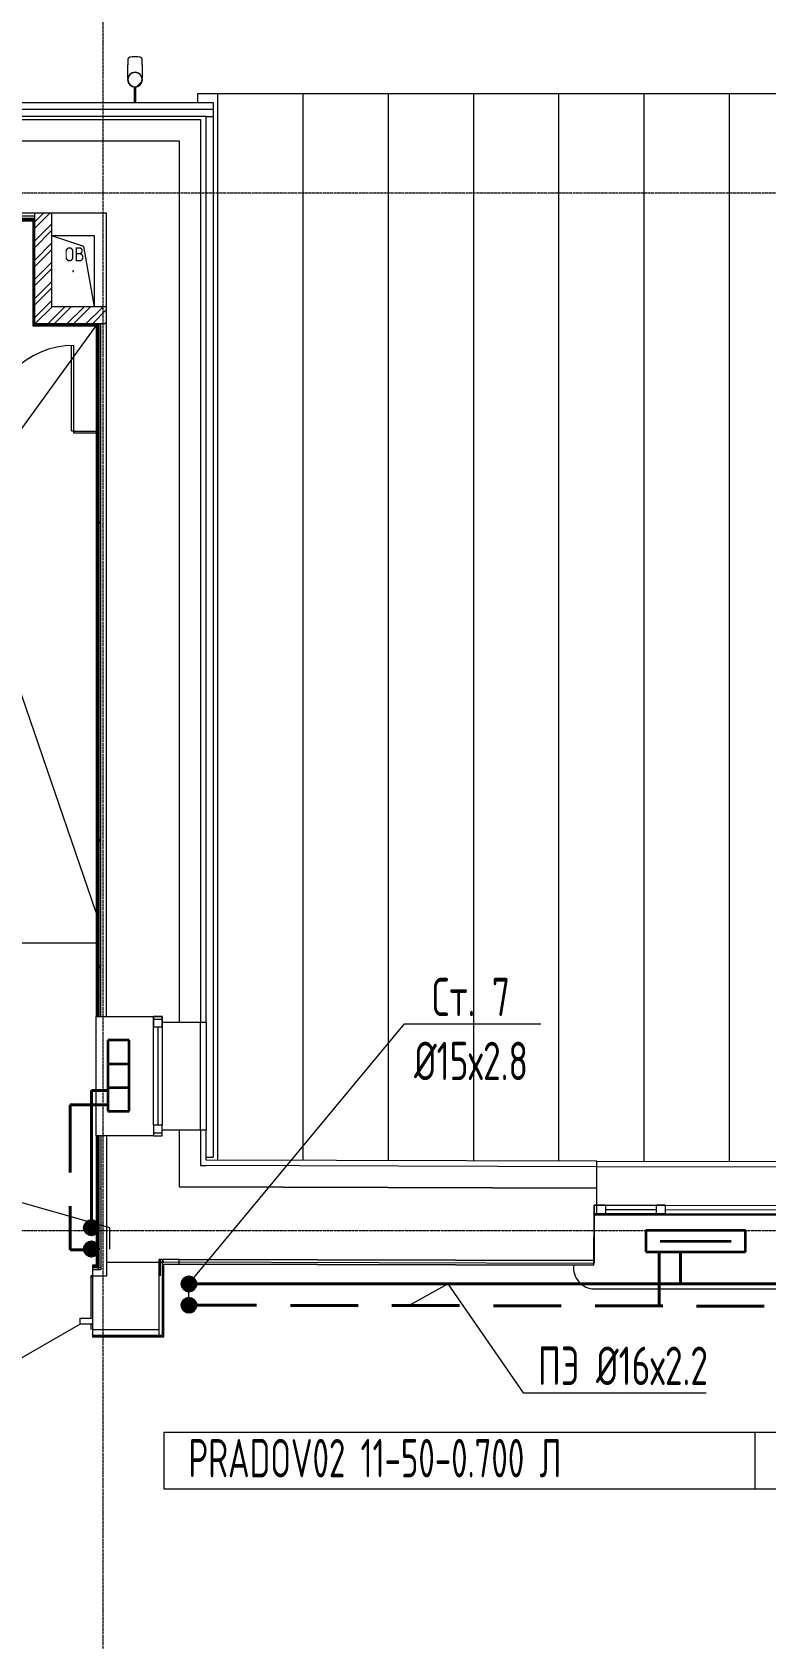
# Model space of a CAD drawing. Header units: millimetres. Extents: x -3929 to 624051, y 52832 to 514950.
# Drawn here: x 183467 to 188631, y 248942 to 260245 of the extents above; entities that cross this region are included whole.
import ezdxf
from ezdxf import colors
from ezdxf.entities.mleader import LeaderData, LeaderLine
from ezdxf.math import Vec2, Vec3

# ---------------------------------------------------------------- set-up
doc = ezdxf.new("R2010")
doc.units = ezdxf.units.MM
for name, pattern in [('ADSK_Линия сетки', [25, 20, -2.5, 0, -2.5]), ('ADSK_Штриховая_ш2 п1', [3, 2, -1]), ('Hidden', [7.14375, 4.7625, -2.38125])]:
    doc.linetypes.add(name, pattern=pattern)
for name, color, linetype, lineweight in [('_ Окна', 7, 'Continuous', 9), ('Аннотация', 7, 'Continuous', 18), ('Двери', 7, 'Continuous', 9), ('Двери открывание', 7, 'Continuous', 9), ('Крыша', 7, 'Continuous', 9), ('Крыша штриховка', 7, 'Continuous', 9), ('Обобщенные модели', 7, 'Continuous', 18), ('ОВ-О-Оборудование', 32, 'Continuous', 35), ('ОВ-ТЕКСТ', 7, 'Continuous', 25), ('Окна', 7, 'Continuous', 9), ('Оси', 253, 'Continuous', 9), ('Перекрытие', 7, 'Continuous', 18), ('Стены внутренние', 7, 'Continuous', 18), ('Стены наружные', 7, 'Continuous', 18), ('Стены несущие', 7, 'Continuous', 30), ('Стены отделка', 7, 'Continuous', 30), ('Стены штриховка', 7, 'Continuous', 9)]:
    doc.layers.add(name, color=color, linetype=linetype, lineweight=lineweight)
for name, color, linetype in [('ПРИБОРЫ', 3, 'Continuous'), ('статистика приборов', 252, 'Continuous'), ('стояки', 7, 'Continuous')]:
    doc.layers.add(name, color=color, linetype=linetype)
doc.layers.add('т11.1', color=1, linetype='Continuous', true_color=0xff0000)
doc.layers.add('т21.1', color=5, linetype='Continuous', true_color=0x0000ff)
doc.styles.add('GOST Common_5', font='GOST_Common.ttf', dxfattribs={"width": 0.9, "height": 200})
doc.styles.add('СТИЛЬ', font='simplex.shx', dxfattribs={"width": 0.65})

# ---------------------------------------------------------------- blocks, each defined once
blk = doc.blocks.new('*U2933')
at = {"layer": 'ОВ-О-Оборудование', "color": 32, "ltscale": 0.1, "true_color": 0xcd6928}
for p, q in [((250, 75), (-250, 75)), ((-250, 75), (-250, -75)), ((-83, 75), (-83, -75)), ((83, 75), (83, -75)), ((250, -75), (250, 75)), ((-250, -75), (250, -75))]:
    blk.add_line(p, q, dxfattribs=at)
blk = doc.blocks.new('*U2936')
at = {"layer": 'ОВ-О-Оборудование', "color": 32, "ltscale": 0.1, "true_color": 0xcd6928}
for p, q in [((350, 75), (-350, 75)), ((-350, 75), (-350, -75)), ((-250, 0), (250, 0)), ((350, -75), (350, 75)), ((-350, -75), (350, -75))]:
    blk.add_line(p, q, dxfattribs=at)
blk = doc.blocks.new('2 этаж')
at = {"color": 253, "linetype": 'Continuous', "lineweight": 0}
for p, q in [((374225, -151305), (374286, -151245)), ((374225, -151350), (374331, -151245)), ((374225, -151440), (374345, -151320)), ((374225, -151485), (374345, -151365)), ((374225, -151574), (374345, -151454)), ((374225, -151619), (374345, -151499)), ((374225, -151709), (374345, -151589)), ((374225, -151754), (374345, -151634)), ((374225, -151844), (374345, -151724)), ((374225, -151889), (374345, -151769)), ((374225, -151979), (374345, -151859)), ((374226, -152023), (374346, -151903)), ((374316, -152023), (374436, -151903)), ((374361, -152023), (374481, -151903)), ((374451, -152023), (374571, -151903)), ((374496, -152023), (374616, -151903)), ((374585, -152023), (374705, -151903)), ((374630, -152023), (374730, -151923)), ((374720, -152023), (374730, -152012))]:
    blk.add_line(p, q, dxfattribs=at)
at = {"layer": '_ Окна', "color": 253, "lineweight": 0}
for p, q in [((375060, -156971), (375060, -156895)), ((375060, -156895), (375120, -156895)), ((375060, -156915), (375120, -156915)), ((375120, -156971), (375060, -156971)), ((375090, -156971), (375090, -157659)), ((375120, -156895), (375120, -156971)), ((375120, -157659), (375060, -157659)), ((375060, -157659), (375060, -157735)), ((375120, -157735), (375120, -157659)), ((375060, -157715), (375120, -157715)), ((375060, -157735), (375120, -157735)), ((378160, -158283), (378160, -158223)), ((378160, -158223), (378240, -158223)), ((378180, -158283), (378180, -158223)), ((378240, -158223), (378240, -158283)), ((378600, -158284), (378600, -158224)), ((378600, -158224), (378660, -158224)), ((378660, -158224), (378660, -158284)), ((378240, -158283), (378160, -158283)), ((378240, -158253), (378600, -158254)), ((378660, -158284), (378600, -158284)), ((378660, -158254), (379480, -158256))]:
    blk.add_line(p, q, dxfattribs=at)
at = {"layer": 'Двери', "color": 253, "lineweight": 0}
for p, q in [((374484, -152775), (374484, -152175)), ((374500, -152775), (374500, -152175)), ((374484, -152775), (374500, -152775)), ((374543, -159019), (374630, -159019)), ((374543, -159059), (374543, -159019)), ((374630, -159019), (374630, -159059)), ((374543, -159059), (373802, -159487)), ((374630, -159059), (374543, -159059))]:
    blk.add_line(p, q, dxfattribs=at)
at = {"layer": 'Двери открывание', "color": 253, "lineweight": 0}
blk.add_arc((374500, -152775), 600, 90, 180, dxfattribs=at)
at = {"layer": 'Крыша', "color": 253, "lineweight": 0}
for p, q in [((375370, -150406), (375370, -150465)), ((382109, -150406), (375370, -150406))]:
    blk.add_line(p, q, dxfattribs=at)
at = {"layer": 'Крыша штриховка', "color": 253, "linetype": 'Continuous', "lineweight": 0}
for p, q in [((375511, -150406), (375511, -157906)), ((376111, -150406), (376111, -157907)), ((376711, -150406), (376711, -157909)), ((377311, -150406), (377311, -157911)), ((377911, -150406), (377911, -157912)), ((378511, -150406), (378511, -157914)), ((379111, -150406), (379111, -157915))]:
    blk.add_line(p, q, dxfattribs=at)
at = {"layer": 'Обобщенные модели', "color": 253, "lineweight": 0}
for p, q in [((374880, -150159), (374880, -150201)), ((374880, -150203), (374880, -150201)), ((374880, -150209), (374880, -150203)), ((374880, -150215), (374880, -150209)), ((374880, -150220), (374880, -150215)), ((374980, -150201), (374980, -150159)), ((374980, -150201), (374980, -150207)), ((374980, -150207), (374980, -150212)), ((374980, -150212), (374980, -150218)), ((374880, -150225), (374880, -150220)), ((374880, -150231), (374880, -150225)), ((374880, -150236), (374880, -150231)), ((374880, -150241), (374880, -150236)), ((374880, -150246), (374880, -150241)), ((374880, -150250), (374880, -150246)), ((374880, -150255), (374880, -150250)), ((374880, -150259), (374880, -150255)), ((374880, -150263), (374880, -150259)), ((374880, -150268), (374880, -150263)), ((374880, -150271), (374880, -150268)), ((374880, -150275), (374880, -150271)), ((374880, -150279), (374880, -150275)), ((374880, -150282), (374880, -150279)), ((374880, -150285), (374880, -150282)), ((374880, -150288), (374880, -150285)), ((374880, -150290), (374880, -150288)), ((374880, -150292), (374880, -150290)), ((374980, -150218), (374980, -150223)), ((374980, -150223), (374980, -150229)), ((374980, -150229), (374980, -150234)), ((374980, -150234), (374980, -150239)), ((374980, -150239), (374980, -150244)), ((374980, -150244), (374980, -150248)), ((374980, -150248), (374980, -150253)), ((374980, -150253), (374980, -150257)), ((374980, -150257), (374980, -150262)), ((374980, -150262), (374980, -150266)), ((374980, -150266), (374980, -150270)), ((374980, -150270), (374980, -150274)), ((374980, -150274), (374980, -150277)), ((374980, -150277), (374980, -150280)), ((374980, -150280), (374980, -150284)), ((374980, -150284), (374980, -150287)), ((374980, -150287), (374980, -150289)), ((374980, -150289), (374980, -150292)), ((374925, -150356), (374925, -150465)), ((374935, -150465), (374935, -150356)), ((374645, -151403), (374345, -151403)), ((374570, -151478), (374345, -151403)), ((374645, -151403), (374345, -151403)), ((374645, -151903), (374645, -151403)), ((374645, -151903), (374645, -151403)), ((374645, -151903), (374570, -151478)), ((374500, -152779), (374657, -152779)), ((374500, -152791), (374500, -152779)), ((374657, -152791), (374500, -152791)), ((374657, -152779), (374657, -152791))]:
    blk.add_line(p, q, dxfattribs=at)
at = {"layer": 'Обобщенные модели', "color": 253, "linetype": 'Continuous', "lineweight": 0}
blk.add_line((374945, -150352), (374978, -150318), dxfattribs=at)
at = {"layer": 'Обобщенные модели', "color": 253, "lineweight": 0}
for centre, radius, start, end in [((374930, -150305), 52, 90, 270), ((374930, -150305), 50, 90, 270), ((374930, -150305), 52, 270, 90), ((374930, -150305), 50, 270, 90), ((374495, -151653), 2.5, 0, 180), ((374495, -151653), 2.5, 60, 180), ((374495, -151653), 2.5, 180, 0), ((374495, -151653), 2.5, 180, 285), ((374495, -151653), 2.5, 15, 30)]:
    blk.add_arc(centre, radius, start, end, dxfattribs=at)
for start_param, end_param in [(4.712389, 6.283185), (3.141593, 4.712389)]:
    blk.add_ellipse((374930, -150159), major_axis=(-50, 0), ratio=0.309017, start_param=start_param, end_param=end_param, dxfattribs=at)
at = {"layer": 'Окна', "color": 253, "lineweight": 0}
for p, q in [((375120, -156895), (375060, -156895)), ((375060, -156895), (375060, -156971)), ((375060, -157659), (375060, -156971)), ((375120, -156971), (375120, -156895)), ((375120, -156971), (375120, -157659)), ((375060, -157659), (375060, -157735)), ((375120, -157735), (375120, -157659)), ((375060, -157735), (375120, -157735)), ((378160, -158223), (378160, -158283)), ((378240, -158223), (378160, -158223)), ((378240, -158223), (378600, -158224)), ((378660, -158224), (378600, -158224)), ((378660, -158224), (379480, -158226)), ((378160, -158283), (378240, -158283)), ((378600, -158284), (378240, -158283)), ((378600, -158284), (378660, -158284)), ((379480, -158286), (378660, -158284))]:
    blk.add_line(p, q, dxfattribs=at)
at = {"layer": 'Оси', "color": 253, "linetype": 'ADSK_Линия сетки', "lineweight": 0}
for p, q in [((374705, -176377), (374705, -149490)), ((354441, -151102), (420560, -151102)), ((354441, -158402), (420560, -158402))]:
    blk.add_line(p, q, dxfattribs=at)
at = {"layer": 'Перекрытие', "color": 253, "lineweight": 0}
for p, q in [((373730, -153315), (374657, -152038)), ((374657, -156165), (373730, -153465)), ((373454, -156377), (374657, -156377)), ((378160, -158293), (378160, -158632)), ((379980, -158293), (378160, -158293)), ((374620, -158719), (374620, -159019)), ((374630, -158719), (374620, -158719)), ((374620, -158729), (374630, -158729)), ((378164, -158812), (379968, -158812)), ((374620, -159059), (374620, -159098)), ((374630, -159063), (374620, -159063))]:
    blk.add_line(p, q, dxfattribs=at)
blk.add_arc((378164, -158664), 148, 172.2667, 270, dxfattribs=at)
at = {"layer": 'Стены внутренние', "color": 253, "linetype": 'Continuous', "lineweight": 0}
for p, q in [((374690, -153433), (374681, -153416)), ((374690, -154094), (374685, -154103)), ((374681, -155449), (374675, -155439)), ((374690, -155668), (374678, -155647)), ((374690, -156532), (374675, -156558)), ((374677, -156758), (374675, -156762)), ((374690, -158107), (374689, -158104))]:
    blk.add_line(p, q, dxfattribs=at)
at = {"layer": 'Стены внутренние', "color": 253, "lineweight": 0}
blk.add_line((374657, -157735), (374657, -156895), dxfattribs=at)
at = {"layer": 'Стены наружные', "color": 253, "lineweight": 0}
for p, q in [((370334, -150465), (375480, -150465)), ((375480, -150515), (370334, -150515)), ((375480, -150465), (375480, -157885)), ((375430, -150565), (375480, -150565)), ((375390, -157695), (375390, -156935)), ((375430, -156935), (375430, -157695)), ((375430, -157885), (375480, -157885)), ((378181, -157913), (379956, -157917)), ((379956, -157957), (378181, -157953))]:
    blk.add_line(p, q, dxfattribs=at)
at = {"layer": 'Стены несущие', "color": 253, "lineweight": 0}
for p, q in [((374019, -150735), (375240, -150735)), ((375240, -150735), (375240, -156935)), ((374730, -151245), (374039, -151245)), ((374730, -156895), (374730, -151245)), ((374730, -156895), (375060, -156895)), ((375120, -156935), (375240, -156935)), ((375060, -157735), (374730, -157735)), ((374730, -157735), (374730, -158719)), ((375240, -157695), (375120, -157695)), ((375240, -157695), (375240, -158095)), ((378180, -158103), (375240, -158095)), ((375240, -158095), (378180, -158103)), ((378180, -158223), (378180, -158103)), ((378159, -158613), (378160, -158283)), ((374730, -158624), (375120, -158625)), ((375110, -158719), (375110, -158604)), ((375120, -158637), (375240, -158637)), ((375240, -158637), (375240, -158605)), ((375240, -158605), (378159, -158613)), ((378159, -158613), (375240, -158605)), ((374630, -158719), (374630, -159019)), ((375100, -159098), (375100, -158719)), ((374630, -159059), (374630, -159098)), ((374630, -159098), (375100, -159098))]:
    blk.add_line(p, q, dxfattribs=at)
at = {"layer": 'Стены отделка', "color": 253, "lineweight": 0}
for p, q in [((375430, -150565), (374019, -150565)), ((374019, -150585), (375390, -150585)), ((375390, -150585), (375390, -156935)), ((375430, -156935), (375430, -150565)), ((374039, -151298), (374225, -151298)), ((374210, -151298), (374210, -152038)), ((374225, -152023), (374225, -151245)), ((374345, -151903), (374345, -151245)), ((374730, -151903), (374345, -151903)), ((374730, -152023), (374225, -152023)), ((374657, -152023), (374657, -156895)), ((374210, -152038), (374657, -152038)), ((374657, -156895), (374730, -156895)), ((374690, -156895), (374690, -156894)), ((374730, -156895), (374730, -156895)), ((375240, -156935), (375430, -156935)), ((374730, -157735), (374657, -157735)), ((374657, -157735), (374657, -158662)), ((375430, -157695), (375240, -157695)), ((375390, -157695), (375390, -157945)), ((375430, -157906), (375430, -157695)), ((375240, -157945), (375241, -157945)), ((375241, -157945), (375240, -158095)), ((375390, -157945), (375430, -157945)), ((378181, -157953), (375390, -157945)), ((378181, -157913), (375430, -157906)), ((378180, -158103), (378181, -157913)), ((374630, -158646), (374630, -158719)), ((374673, -158646), (374630, -158646)), ((374657, -158662), (374690, -158662)), ((374673, -158679), (374673, -158646)), ((374690, -158679), (374673, -158679)), ((374690, -158662), (374690, -158679)), ((375120, -158605), (375100, -158605)), ((375100, -159138), (375100, -158605)), ((375120, -158605), (375120, -159138)), ((375240, -158605), (375125, -158605)), ((375125, -158605), (375125, -158625)), ((375125, -158625), (375132, -158625)), ((375132, -159148), (375132, -158637)), ((375240, -158637), (378159, -158645)), ((378159, -158645), (378159, -158613)), ((374630, -158719), (374730, -158719)), ((374630, -159098), (374630, -159150)), ((375100, -159138), (375120, -159138)), ((374630, -159150), (375130, -159150))]:
    blk.add_line(p, q, dxfattribs=at)
at = {"layer": 'Стены штриховка', "color": 253, "lineweight": 0}
for p, q in [((374039, -151280), (374225, -151280)), ((374039, -151289), (374225, -151289)), ((374225, -151265), (374040, -151265)), ((374219, -151298), (374219, -152029)), ((374666, -152023), (374666, -156895)), ((374675, -152023), (374675, -156895)), ((374690, -156894), (374690, -152023)), ((374219, -152029), (374657, -152029)), ((374666, -157735), (374666, -158662)), ((374675, -157735), (374675, -158662)), ((374690, -157735), (374690, -158662)), ((374673, -158655), (374630, -158655)), ((374673, -158664), (374630, -158664)), ((374673, -158679), (374630, -158679)), ((375130, -159150), (375130, -158637)), ((378159, -158633), (375132, -158625)), ((375240, -158635), (378159, -158643)), ((374630, -159138), (375100, -159138)), ((374630, -159148), (375132, -159148)), ((375130, -159150), (375132, -159150)), ((375132, -159150), (375132, -159148))]:
    blk.add_line(p, q, dxfattribs=at)
at = {"layer": 'Аннотация', "color": 253, "lineweight": 0, "style": 'GOST Common_5', "width": 0.9}
blk.add_text('ОВ', height=100, dxfattribs=at).set_placement((374435, -151584))

msp = doc.modelspace()

# ---------------------------------------------------------------- hatches: boundary and pattern name
at = {"layer": 'т11.1', "lineweight": 40}
h = msp.add_hatch(color=256, dxfattribs=at)
h.dxf.hatch_style = 1
h.paths.add_polyline_path([(183834.081, 251833.474, 1), (183934.081, 251833.474, 1)])
h = msp.add_hatch(color=256, dxfattribs=at)
h.dxf.hatch_style = 1
h.paths.add_polyline_path([(184520.512, 251438.653, 1), (184620.512, 251438.653, 1)])
at = {"layer": 'т21.1', "linetype": 'ADSK_Штриховая_ш2 п1', "lineweight": 40, "ltscale": 50}
h = msp.add_hatch(color=256, dxfattribs=at)
h.dxf.hatch_style = 1
h.paths.add_polyline_path([(183834.081, 251683.474, 1), (183934.081, 251683.474, 1)])
h = msp.add_hatch(color=256, dxfattribs=at)
h.dxf.hatch_style = 1
h.paths.add_polyline_path([(184520.512, 251288.653, 1), (184620.512, 251288.653, 1)])

# ---------------------------------------------------------------- linework, layer by layer
at = {"layer": 'ПРИБОРЫ', "color": 7, "lineweight": 15}
for p, q in [((184392.605, 250395.829), (189152.225, 250395.829)), ((184392.605, 250395.829), (189152.225, 250395.829)), ((184392.605, 250395.829), (184392.605, 249995.829)), ((188552.225, 250395.829), (188552.225, 249995.829)), ((184392.605, 249995.829), (189152.225, 249995.829))]:
    msp.add_line(p, q, dxfattribs=at)
at = {"layer": 'т11.1', "lineweight": 40}
for p, q in [((183884.081, 252799.167), (183884.081, 251833.474)), ((184000.2, 252799.167), (183884.081, 252799.167)), ((188028.76, 251663.165), (188028.76, 251438.653)), ((184570.512, 251438.653), (196446.978, 251438.653))]:
    msp.add_line(p, q, dxfattribs=at)
for centre in [(183884.081, 251833.474), (184570.512, 251438.653)]:
    msp.add_circle(centre, 50, dxfattribs=at)
at = {"layer": 'т21.1', "linetype": 'Hidden', "lineweight": 40, "ltscale": 100}
for p, q in [((183734.081, 252698.743), (183734.081, 251679.069)), ((184000.2, 252698.743), (183734.081, 252698.743)), ((183734.081, 251678.797), (183884.081, 251678.797)), ((187878.76, 251663.165), (187878.76, 251283.037)), ((184570.512, 251288.653), (196296.978, 251269.405))]:
    msp.add_line(p, q, dxfattribs=at)
at = {"layer": 'т21.1', "lineweight": 40, "ltscale": 50}
for centre in [(183884.081, 251683.474), (184570.512, 251288.653)]:
    msp.add_circle(centre, 50, dxfattribs=at)

# ---------------------------------------------------------------- block references
at = {"layer": 'ОВ-О-Оборудование', "ltscale": 10, "rotation": 90}
msp.add_blockref('*U2933', (184075.2, 252902.657), dxfattribs=at)
at = {"layer": 'ОВ-О-Оборудование', "ltscale": 10}
msp.add_blockref('*U2936', (188136.206, 251738.165), dxfattribs=at)
at = {"layer": 'стояки', "color": 5, "lineweight": 40}
msp.add_blockref('2 этаж', (-190738.98, 410215.433), dxfattribs=at)

# ---------------------------------------------------------------- texts
at = {"layer": 'статистика приборов', "color": 7, "style": 'СТИЛЬ', "width": 0.6}
msp.add_text('PRADOV02 11-50-0.700 Л      ', height=270, dxfattribs=at).set_placement((184567.216, 250077.682))

# ---------------------------------------------------------------- leaders
at = {"layer": 'ОВ-ТЕКСТ', "color": 7}
ml = msp.add_multileader_mtext('Standard', dxfattribs=at)
ml.set_content('\\A1;Ст. 7^J%%C15х2.8 ', color=7, style='СТИЛЬ')
ml.set_leader_properties(color=7, lineweight=18)
ml.build(insert=Vec2(0, 0))
ml.multileader.update_dxf_attribs({"text_left_attachment_type": 6, "text_right_attachment_type": 6, "dogleg_length": 0.36, "arrow_head_size": 0.126})
ctx = ml.context
ctx.base_point, ctx.char_height, ctx.arrow_head_size, ctx.landing_gap_size, ctx.plane_origin = Vec3(186087.659, 253268.001), 270, 0.126, 0.063, Vec3(188074.463, 249005.936)
ctx.left_attachment, ctx.right_attachment, ctx.text_align_type = 6, 6, 1
notes = []
notes.append((ctx, [(0, (1, 1, 0), (186087.407, 253268.001), (1, 0), 0.252, [(0, [(184570.512, 251288.653), (184570.512, 251438.653)], 0, [])])]))
ctx.mtext.insert, ctx.mtext.width, ctx.mtext.alignment, ctx.mtext.flow_direction = Vec3(186555.722, 253592.001), 1404.14984, 2, 5
ml = msp.add_multileader_mtext('Standard', dxfattribs=at)
ml.set_content('\\A1;Ст. 6^J%%C15х2.8 ', color=7, style='СТИЛЬ')
ml.set_leader_properties(color=7, lineweight=18)
ml.build(insert=Vec2(0, 0))
ml.multileader.update_dxf_attribs({"text_left_attachment_type": 6, "text_right_attachment_type": 6, "dogleg_length": 0.36, "arrow_head_size": 0.126})
ctx = ml.context
ctx.base_point, ctx.char_height, ctx.arrow_head_size, ctx.landing_gap_size, ctx.plane_origin = Vec3(179168.056, 252945.816), 270, 0.126, 0.063, Vec3(187517.244, 249400.757)
ctx.left_attachment, ctx.right_attachment, ctx.text_align_type = 6, 6, 1
notes.append((ctx, [(1, (1, 1, 0), (180104.434, 252945.816), (-1, 0), 0.252, [(0, [(184013.294, 251683.474), (184013.294, 251833.474)], 0, [])])]))
ctx.mtext.insert, ctx.mtext.width, ctx.mtext.alignment, ctx.mtext.flow_direction = Vec3(179636.119, 253269.816), 1404.14984, 2, 5
ml = msp.add_multileader_mtext('Standard', dxfattribs=at)
ml.set_content('\\A1;ПЭ %%C16х2.2', color=7, style='СТИЛЬ')
ml.set_leader_properties(color=7, lineweight=18)
ml.build(insert=Vec2(0, 0))
ml.multileader.update_dxf_attribs({"text_left_attachment_type": 6, "text_right_attachment_type": 6, "dogleg_length": 0.36, "arrow_head_size": 0.126})
ctx = ml.context
ctx.base_point, ctx.char_height, ctx.arrow_head_size, ctx.landing_gap_size, ctx.plane_origin = Vec3(186922.617, 250673.404), 270, 0.126, 0.063, Vec3(188714.205, 251989.629)
ctx.left_attachment, ctx.right_attachment, ctx.text_align_type = 6, 6, 1
notes.append((ctx, [(0, (1, 1, 0), (186922.365, 250673.404), (1, 0), 0.252, [(0, [(186118.715, 251287.444), (186391.584, 251438.653)], 0, [])])]))
ctx.mtext.insert, ctx.mtext.width, ctx.mtext.alignment, ctx.mtext.flow_direction = Vec3(187624.68, 250997.404), 1912.62067, 2, 5
for ctx, leaders in notes:
    for number, flags, end, landing, length, lines in leaders:
        leader = LeaderData()
        leader.index, (leader.has_last_leader_line, leader.has_dogleg_vector, leader.attachment_direction) = number, flags
        leader.last_leader_point, leader.dogleg_vector, leader.dogleg_length = Vec3(end), Vec3(landing), length
        for number, points, colour, breaks in lines:
            line = LeaderLine()
            line.index, line.vertices, line.color, line.breaks = number, Vec3.list(points), colors.encode_raw_color(colour), breaks
            leader.lines.append(line)
        ctx.leaders.append(leader)

doc.saveas('drawing.dxf')
